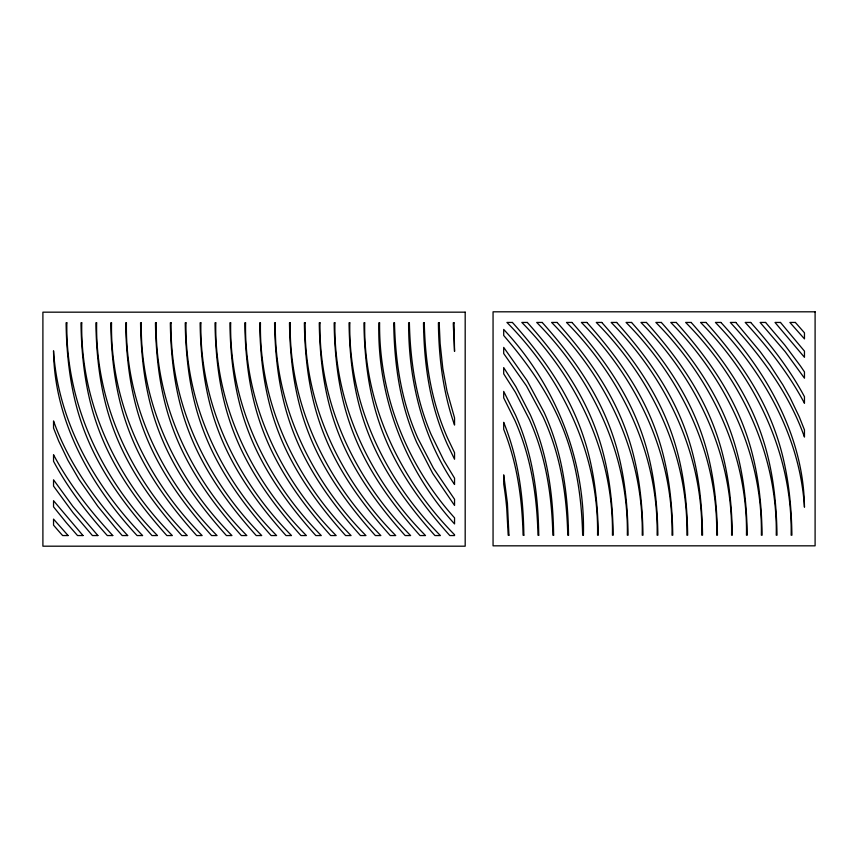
<?xml version="1.0" encoding="UTF-8"?>
<svg xmlns="http://www.w3.org/2000/svg" width="858" height="858" viewBox="0 0 858 858"><rect width="100%" height="100%" fill="white"/><g stroke="black" fill="none" stroke-linecap="round" stroke-linejoin="round"><path stroke-width="1.29" d="M815.1 311.808L493.06 311.808L493.06 545.827L815.1 545.827L815.1 311.808M465.186 312.173L42.9 312.173L42.9 546.192L465.186 546.192L465.186 312.173M512.419 322.447L506.949 322.447C562.644 378.807 599.034 455.03 597.543 535.188L598.316 535.188C597.897 505.587 594.83 475.868 586.733 447.318A253.303 253.303 0 0 0 573.144 410.714C558.054 378.11 536.282 349.109 512.419 322.447M527.316 322.447L521.846 322.447C577.541 378.807 613.92 455.03 612.43 535.188L613.202 535.188C612.784 505.587 609.727 475.868 601.619 447.318A253.303 253.303 0 0 0 588.041 410.714C572.951 378.11 551.168 349.109 527.316 322.447M542.202 322.447L536.733 322.447C592.428 378.807 628.817 455.03 627.327 535.188L628.099 535.188C627.681 505.587 624.624 475.868 616.516 447.318A253.303 253.303 0 0 0 602.927 410.714C587.837 378.11 566.065 349.109 542.202 322.447M557.099 322.447L551.63 322.447C607.325 378.807 643.715 455.03 642.224 535.188L642.985 535.188C642.567 505.587 639.51 475.868 631.402 447.318A253.303 253.303 0 0 0 617.824 410.714C602.734 378.11 580.952 349.109 557.099 322.447M571.986 322.447L566.516 322.447C622.211 378.807 658.601 455.03 657.11 535.188L657.882 535.188C657.464 505.587 654.407 475.868 646.299 447.318A253.303 253.303 0 0 0 632.721 410.714C617.621 378.11 595.849 349.109 571.986 322.447M586.883 322.447L581.413 322.447C637.108 378.807 673.498 455.03 672.007 535.188L672.769 535.188C672.35 505.587 669.294 475.868 661.186 447.318A253.303 253.303 0 0 0 647.608 410.714C632.518 378.11 610.746 349.109 586.883 322.447M601.769 322.447L596.299 322.447C651.994 378.807 688.384 455.03 686.893 535.188L687.666 535.188C687.247 505.587 684.191 475.868 676.083 447.318A253.303 253.303 0 0 0 662.505 410.714C647.404 378.11 625.632 349.109 601.769 322.447M616.666 322.447L611.196 322.447C666.891 378.807 703.281 455.03 701.79 535.188L702.552 535.188C702.134 505.587 699.077 475.868 690.969 447.318A253.303 253.303 0 0 0 677.391 410.714C662.301 378.11 640.529 349.109 616.666 322.447M631.552 322.447L626.083 322.447C681.778 378.807 718.167 455.03 716.677 535.188L717.449 535.188C717.031 505.587 713.974 475.868 705.866 447.318A253.303 253.303 0 0 0 692.288 410.714C677.198 378.11 655.415 349.109 631.552 322.447M646.449 322.447L640.98 322.447C696.675 378.807 733.064 455.03 731.574 535.188L732.335 535.188C731.917 505.587 728.86 475.868 720.752 447.318A253.303 253.303 0 0 0 707.174 410.714C692.084 378.11 670.312 349.109 646.449 322.447M661.336 322.447L655.877 322.447C711.572 378.807 747.951 455.03 746.46 535.188L747.232 535.188C746.814 505.587 743.757 475.868 735.649 447.318A253.303 253.303 0 0 0 722.071 410.714C706.981 378.11 685.199 349.109 661.336 322.447M676.233 322.447L670.763 322.447C726.458 378.807 762.848 455.03 761.357 535.188L762.119 535.188C761.711 505.587 758.644 475.868 750.546 447.318A253.303 253.303 0 0 0 736.958 410.714C721.868 378.11 700.096 349.109 676.233 322.447M691.13 322.447L685.66 322.447C741.355 378.807 777.734 455.03 776.243 535.188L777.016 535.188C776.597 505.587 773.541 475.868 765.433 447.318A253.303 253.303 0 0 0 751.855 410.714C736.765 378.11 714.982 349.109 691.13 322.447M706.016 322.447L700.546 322.447C756.241 378.807 792.631 455.03 791.14 535.188L791.913 535.188C791.494 505.587 788.438 475.868 780.33 447.318A253.303 253.303 0 0 0 766.741 410.714C751.651 378.11 729.879 349.109 706.016 322.447M720.913 322.447L715.443 322.447C763.599 372.565 800.085 436.658 804.461 507.185C803.731 437.215 767.502 372.683 720.913 322.447M735.799 322.447L730.33 322.447C761.25 356.027 789.135 393.672 804.461 437.076L804.461 429.933L799.313 416.956L790.1 397.726L782.871 384.877L770.109 365.197L760.134 351.598L735.799 322.447M750.696 322.447L745.227 322.447C767.835 347.093 788.792 373.605 804.461 403.271L804.461 396.718C789.993 369.669 771.128 345.227 750.696 322.447M765.583 322.447L760.113 322.447L785.124 351.598L804.461 378.185L804.461 371.889L800.514 366.087L784.802 345.066L765.583 322.447M780.48 322.447L775.01 322.447L804.461 357.303L804.461 351.147L780.48 322.447M795.366 322.447L789.896 322.447L804.461 338.889L804.461 332.818L795.366 322.447M66.86 322.812L66.087 322.812C66.506 352.413 69.562 382.132 77.67 410.682A253.303 253.303 0 0 0 91.259 447.286C106.349 479.89 128.121 508.891 151.984 535.553L157.454 535.553C101.759 479.193 65.369 402.97 66.86 322.812M81.757 322.812L80.984 322.812C81.403 352.413 84.459 382.132 92.567 410.682A253.303 253.303 0 0 0 106.145 447.286C121.235 479.89 143.018 508.891 166.87 535.553L172.34 535.553C116.645 479.193 80.266 402.97 81.757 322.812M96.643 322.812L95.882 322.812C96.289 352.413 99.356 382.132 107.454 410.682A253.303 253.303 0 0 0 121.042 447.286C136.132 479.89 157.904 508.891 181.767 535.553L187.237 535.553C131.542 479.193 95.152 402.97 96.643 322.812M111.54 322.812L110.768 322.812C111.186 352.413 114.243 382.132 122.351 410.682A253.303 253.303 0 0 0 135.929 447.286C151.019 479.89 172.801 508.891 196.664 535.553L202.123 535.553C146.428 479.193 110.049 402.97 111.54 322.812M126.426 322.812L125.665 322.812C126.083 352.413 129.14 382.132 137.248 410.682A253.303 253.303 0 0 0 150.826 447.286C165.916 479.89 187.688 508.891 211.551 535.553L217.02 535.553C161.325 479.193 124.936 402.97 126.426 322.812M141.323 322.812L140.551 322.812C140.969 352.413 144.026 382.132 152.134 410.682A253.303 253.303 0 0 0 165.712 447.286C180.802 479.89 202.585 508.891 226.448 535.553L231.917 535.553C176.222 479.193 139.833 402.97 141.323 322.812M156.21 322.812L155.448 322.812C155.866 352.413 158.923 382.132 167.031 410.682A253.303 253.303 0 0 0 180.609 447.286C195.699 479.89 217.471 508.891 241.334 535.553L246.804 535.553C191.109 479.193 154.719 402.97 156.21 322.812M171.107 322.812L170.334 322.812C170.753 352.413 173.809 382.132 181.917 410.682A253.303 253.303 0 0 0 195.495 447.286C210.596 479.89 232.368 508.891 256.231 535.553L261.701 535.553C206.006 479.193 169.616 402.97 171.107 322.812M185.993 322.812L185.231 322.812C185.65 352.413 188.706 382.132 196.814 410.682A253.303 253.303 0 0 0 210.392 447.286C225.482 479.89 247.254 508.891 271.117 535.553L276.587 535.553C220.892 479.193 184.502 402.97 185.993 322.812M200.89 322.812L200.118 322.812C200.536 352.413 203.593 382.132 211.701 410.682A253.303 253.303 0 0 0 225.279 447.286C240.379 479.89 262.151 508.891 286.014 535.553L291.484 535.553C235.789 479.193 199.399 402.97 200.89 322.812M215.776 322.812L215.015 322.812C215.433 352.413 218.49 382.132 226.598 410.682A253.303 253.303 0 0 0 240.176 447.286C255.266 479.89 277.048 508.891 300.901 535.553L306.37 535.553C250.675 479.193 214.286 402.97 215.776 322.812M230.673 322.812L229.901 322.812C230.319 352.413 233.376 382.132 241.484 410.682A253.303 253.303 0 0 0 255.073 447.286C270.163 479.89 291.935 508.891 315.798 535.553L321.267 535.553C265.572 479.193 229.183 402.97 230.673 322.812M245.57 322.812L244.798 322.812C245.216 352.413 248.273 382.132 256.381 410.682A253.303 253.303 0 0 0 269.959 447.286C285.049 479.89 306.832 508.891 330.684 535.553L336.154 535.553C280.459 479.193 244.08 402.97 245.57 322.812M260.457 322.812L259.684 322.812C260.103 352.413 263.17 382.132 271.267 410.682A253.303 253.303 0 0 0 284.856 447.286C299.946 479.89 321.718 508.891 345.581 535.553L351.051 535.553C295.356 479.193 258.966 402.97 260.457 322.812M275.354 322.812L274.581 322.812C275 352.413 278.056 382.132 286.164 410.682A253.303 253.303 0 0 0 299.742 447.286C314.832 479.89 336.615 508.891 360.467 535.553L365.937 535.553C310.242 479.193 273.863 402.97 275.354 322.812M290.24 322.812L289.478 322.812C289.897 352.413 292.953 382.132 301.051 410.682A253.303 253.303 0 0 0 314.639 447.286C329.729 479.89 351.501 508.891 375.364 535.553L380.834 535.553C325.139 479.193 288.749 402.97 290.24 322.812M305.137 322.812L304.365 322.812C304.783 352.413 307.84 382.132 315.948 410.682A253.303 253.303 0 0 0 329.526 447.286C344.616 479.89 366.398 508.891 390.261 535.553L395.72 535.553C340.025 479.193 303.646 402.97 305.137 322.812M320.023 322.812L319.262 322.812C319.68 352.413 322.737 382.132 330.845 410.682A253.303 253.303 0 0 0 344.423 447.286C359.513 479.89 381.284 508.891 405.148 535.553L410.617 535.553C354.922 479.193 318.533 402.97 320.023 322.812M334.92 322.812L334.148 322.812C334.566 352.413 337.623 382.132 345.731 410.682A253.303 253.303 0 0 0 359.309 447.286C374.399 479.89 396.181 508.891 420.045 535.553L425.514 535.553C369.819 479.193 333.43 402.97 334.92 322.812M349.807 322.812L349.045 322.812C349.463 352.413 352.52 382.132 360.628 410.682A253.303 253.303 0 0 0 374.206 447.286C389.296 479.89 411.068 508.891 434.931 535.553L440.401 535.553C384.706 479.193 348.316 402.97 349.807 322.812M364.704 322.812L363.931 322.812C364.35 352.413 367.406 382.132 375.514 410.682A253.303 253.303 0 0 0 389.092 447.286C404.193 479.89 425.965 508.891 449.828 535.553L454.547 535.553L454.547 534.738C399.206 478.539 363.245 402.574 364.704 322.812M379.59 322.812L378.828 322.812C377.145 396.643 404.901 469.358 454.547 523.916L454.547 517.846C406.628 464.693 378.882 394.551 379.59 322.812M394.487 322.812L393.715 322.812C394.122 352.531 397.2 382.389 405.405 411.025A253.035 253.035 0 0 0 416.795 442.631L432.754 473.487L454.547 505.448L454.547 499.292L433.429 468.211L417.835 438.202A252.906 252.906 0 0 1 406.585 407.518C398.509 380.03 395.184 351.372 394.487 322.812M409.373 322.812L408.612 322.812C408.44 379.579 422.233 437.215 454.547 484.48L454.547 478.174L443.876 460.521L431.048 434.309A252.842 252.842 0 0 1 421.45 407.421C413.374 379.976 410.06 351.34 409.373 322.812M424.27 322.812L423.498 322.812C423.895 353.507 427.177 384.373 436.014 413.856A253.003 253.003 0 0 0 447.329 444.337L454.547 459.245L454.547 452.681L447.694 438.374A252.917 252.917 0 0 1 436.861 409.148C428.399 381.188 424.957 351.941 424.27 322.812M439.167 322.812L438.395 322.812C438.792 357.411 442.985 392.31 454.547 425.064L454.547 417.846L447.039 391.334L442.814 368.49L440.133 343.479L439.167 322.812M454.054 322.812L453.292 322.812L453.314 324.71L454.547 351.415L454.054 322.812M508.955 535.188L508.193 535.188L506.724 508.279A332.303 332.303 0 0 0 503.71 484.094L503.7 474.86L507.4 503.12L508.955 535.188M523.852 535.188L523.08 535.188C522.393 505.319 518.779 475.321 509.845 446.728A252.552 252.552 0 0 0 503.7 429.3L503.7 422.329A252.434 252.434 0 0 1 510.296 440.744C519.927 471.235 523.466 503.314 523.852 535.188M538.738 535.188L537.977 535.188C537.258 504.365 533.408 473.401 523.863 443.994A252.584 252.584 0 0 0 515.036 420.731L503.7 397.887L503.7 391.398L515.572 415.154A252.617 252.617 0 0 1 524.742 439.339C534.684 470.248 538.341 502.831 538.738 535.188M553.635 535.188L552.863 535.188C552.155 505.598 548.605 475.89 539.875 447.533A252.745 252.745 0 0 0 529.461 419.669L515.454 392.374L503.7 373.841L503.7 367.578L515.894 386.711L530.351 414.875A252.788 252.788 0 0 1 540.969 443.64C549.914 473.284 553.228 504.322 553.635 535.188M568.522 535.188L567.76 535.188C567.041 505.866 563.556 476.426 554.997 448.294A253.035 253.035 0 0 0 543.071 416.806L526.426 385.864L503.7 353.539L503.7 347.404L527.123 380.62L544.133 412.398A253.013 253.013 0 0 1 556.209 444.787C564.875 474.088 568.114 504.719 568.522 535.188M583.419 535.188L582.646 535.188C581.96 507.421 578.807 479.59 571.224 452.81A253.185 253.185 0 0 0 558.547 418.093C544.862 387.816 525.343 360.564 503.7 335.489L503.7 329.44C555.426 384.813 585.338 459.18 583.419 535.188M68.104 535.553L62.634 535.553L59.695 532.26L53.539 525.182L53.539 519.111L68.104 535.553M82.99 535.553L77.52 535.553L66.259 522.608L53.539 506.853L53.539 500.697L82.99 535.553M97.887 535.553L92.417 535.553L73.198 512.934L53.539 486.111L53.539 479.815L72.876 506.402L97.887 535.553M112.773 535.553L107.304 535.553C86.873 512.773 68.007 488.331 53.539 461.282L53.539 454.729C69.208 484.395 90.165 510.907 112.773 535.553M127.67 535.553L122.201 535.553L115.498 527.949L97.866 506.402L79.118 479.611L67.9 460.274L58.687 441.044L53.539 428.067L53.539 420.924C68.865 464.328 96.75 501.973 127.67 535.553M142.557 535.553L137.087 535.553C90.498 485.317 54.269 420.785 53.539 350.815C57.915 421.342 94.401 485.435 142.557 535.553"/></g></svg>
